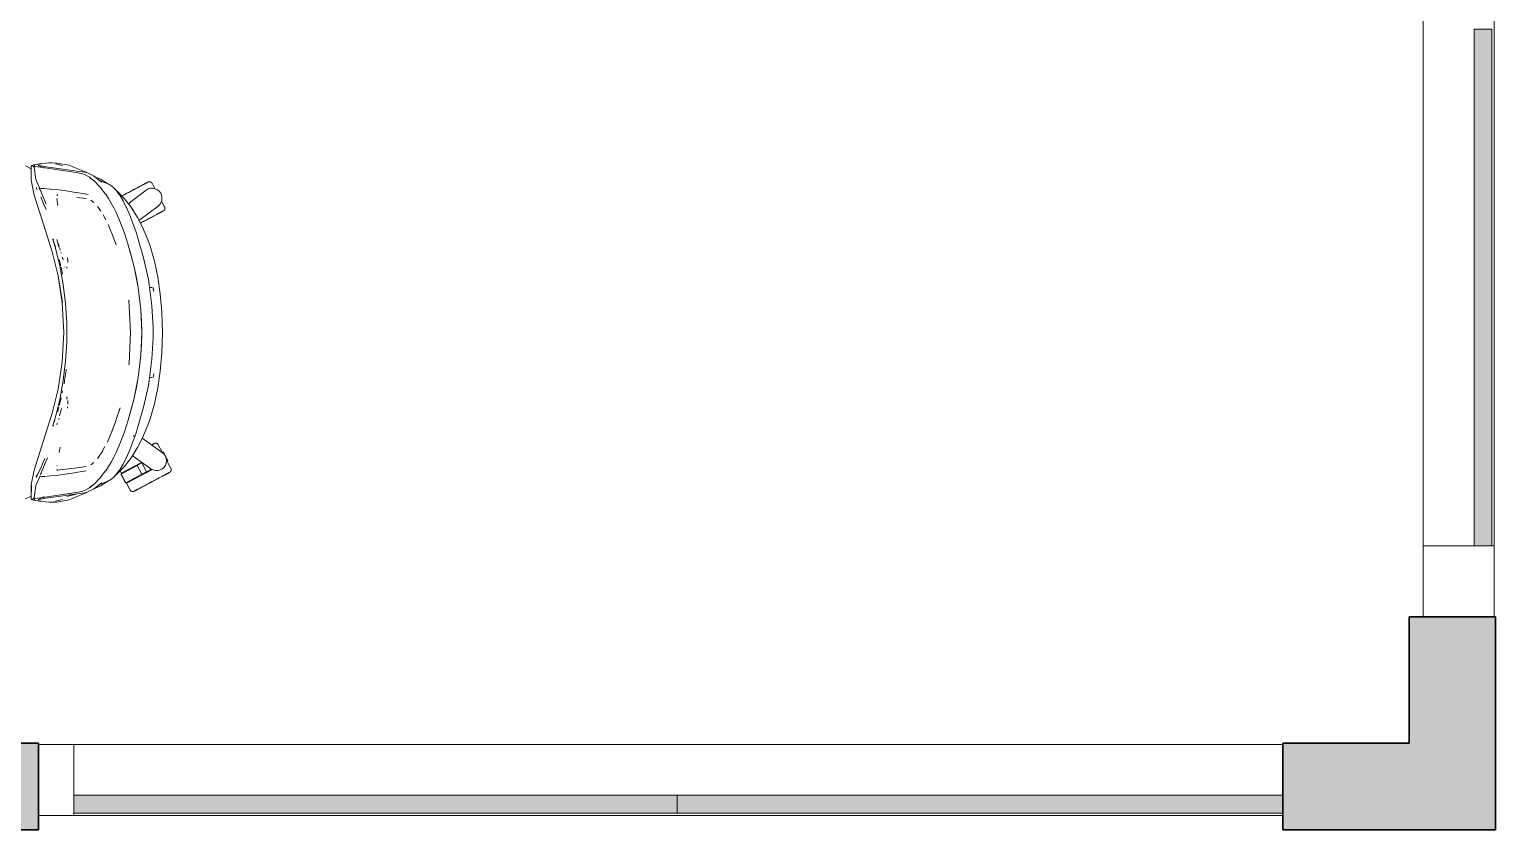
# Model space of a CAD drawing. Header units: millimetres. Extents: x 155927 to 295199, y -4084 to 97293.
# Drawn here: x 222764 to 224830, y 17736 to 18864 of the extents above; entities that cross this region are included whole.
import ezdxf

# ---------------------------------------------------------------- set-up
doc = ezdxf.new("R2010")
doc.units = ezdxf.units.MM
doc.header["$MEASUREMENT"] = 0
for name, color, linetype, lineweight in [('A-GLAZ-CURT', 7, 'CONTINUOUS', 9), ('A-GLAZ-CWMG', 7, 'CONTINUOUS', 9), ('A-WALL', 7, 'CONTINUOUS', 9), ('A-WALL-PATT', 7, 'CONTINUOUS', 9), ('G-IMPT', 8, 'CONTINUOUS', 9), ('I-FURN', 8, 'CONTINUOUS', 9)]:
    doc.layers.add(name, color=color, linetype=linetype, lineweight=lineweight)

msp = doc.modelspace()

# ---------------------------------------------------------------- hatches: boundary and pattern name
at = {"layer": 'A-GLAZ-CURT'}
for points in [[(224824.3, 18135.6), (224824.3, 18863.6), (224799.3, 18863.6), (224799.3, 18135.6)], [(222826.8, 17759.1), (223676.8, 17759.1), (223676.8, 17784.1), (222826.8, 17784.1)], [(224529.8, 17759.1), (224529.8, 17784.1), (223676.8, 17784.1), (223676.8, 17759.1), (223774.4, 17759.1)]]:
    msp.add_hatch(color=256, dxfattribs=at).paths.add_polyline_path(points, flags=0)
at = {"layer": 'A-WALL-PATT'}
h = msp.add_hatch(color=256, dxfattribs=at)
h.paths.add_polyline_path([(224829.8, 17735.6), (224829.8, 18035.6), (224707.8, 18035.6), (224707.8, 17735.6)], flags=0)
h.paths.add_polyline_path([(224707.8, 20663.6), (224829.8, 20663.6), (224829.8, 20925.1), (224707.8, 20925.1), (224707.8, 20785.6)], flags=0)
h.paths.add_polyline_path([(224707.8, 21935.1), (224829.8, 21935.1), (224829.8, 24369.6), (224707.8, 24369.6), (224707.8, 23594.8)], flags=0)
h = msp.add_hatch(color=256, dxfattribs=at)
h.paths.add_polyline_path([(224707.8, 17735.6), (224707.8, 17857.6), (224529.8, 17857.6), (224529.8, 17735.6)], flags=0)
h.paths.add_polyline_path([(222573.7, 17735.6), (222776.8, 17735.6), (222776.8, 17857.6), (218120.8, 17857.6), (218120.8, 17735.6), (221973.3, 17735.6)], flags=0)

# ---------------------------------------------------------------- linework, layer by layer
at = {"layer": 'A-GLAZ-CURT', "lineweight": 20}
for p, q in [((224799.3, 18863.6), (224799.3, 18135.6)), ((224824.3, 18863.6), (224799.3, 18863.6)), ((224824.3, 18135.6), (224824.3, 18863.6)), ((224799.3, 18135.6), (224824.3, 18135.6)), ((223676.8, 17784.1), (222826.8, 17784.1)), ((222826.8, 17784.1), (222826.8, 17759.1)), ((223676.8, 17759.1), (223676.8, 17784.1)), ((224529.8, 17784.1), (223676.8, 17784.1)), ((223676.8, 17784.1), (223676.8, 17759.1)), ((224529.8, 17759.1), (224529.8, 17784.1)), ((222826.8, 17759.1), (223676.8, 17759.1)), ((223676.8, 17759.1), (224529.8, 17759.1))]:
    msp.add_line(p, q, dxfattribs=at)
at = {"layer": 'A-GLAZ-CWMG'}
for p, q in [((224727.8, 18863.6), (224727.8, 19653.6)), ((224827.8, 18863.6), (224827.8, 19653.6)), ((224727.8, 18135.6), (224727.8, 18863.6)), ((224827.8, 18135.6), (224827.8, 18863.6)), ((223676.8, 17855.6), (222826.8, 17855.6)), ((224529.8, 17855.6), (223676.8, 17855.6)), ((223676.8, 17755.6), (222826.8, 17755.6)), ((224529.8, 17755.6), (223676.8, 17755.6))]:
    msp.add_line(p, q, dxfattribs=at)
at = {"layer": 'A-GLAZ-CWMG', "lineweight": 20, "extrusion": (0, 0, -1)}
for p, q in [((224727.8, 18135.6), (224727.8, 18035.6)), ((224827.8, 18135.6), (224727.8, 18135.6)), ((224827.8, 18035.6), (224827.8, 18135.6)), ((224727.8, 18035.6), (224827.8, 18035.6))]:
    msp.add_line(p, q, dxfattribs=at)
at = {"layer": 'A-GLAZ-CWMG', "lineweight": 20}
for p, q in [((222826.8, 17855.6), (222776.8, 17855.6)), ((222776.8, 17855.6), (222776.8, 17755.6)), ((222826.8, 17755.6), (222826.8, 17855.6)), ((222776.8, 17755.6), (222826.8, 17755.6))]:
    msp.add_line(p, q, dxfattribs=at)
at = {"layer": 'A-WALL', "lineweight": 30}
for p, q in [((224707.8, 18035.6), (224707.8, 17857.6)), ((224829.8, 18035.6), (224707.8, 18035.6)), ((224829.8, 17735.6), (224829.8, 18035.6)), ((222776.8, 17857.6), (218120.8, 17857.6)), ((222776.8, 17735.6), (222776.8, 17857.6)), ((224707.8, 17857.6), (224529.8, 17857.6)), ((224529.8, 17857.6), (224529.8, 17735.6)), ((218120.8, 17735.6), (222776.8, 17735.6)), ((224529.8, 17735.6), (224707.8, 17735.6)), ((224707.8, 17735.6), (224829.8, 17735.6))]:
    msp.add_line(p, q, dxfattribs=at)
at = {"layer": 'G-IMPT'}
for p, q in [((222766.4, 18666.9), (222758.5, 18671)), ((222766.3, 18670.1), (222766.9, 18671.1)), ((222766.7, 18651.1), (222766.3, 18670.1)), ((222766.8, 18670.5), (222766.9, 18671.1)), ((222766.8, 18670.5), (222766.9, 18671)), ((222767.3, 18671.6), (222766.9, 18671.1)), ((222766.9, 18671.1), (222766.9, 18671)), ((222767.8, 18671.9), (222767.3, 18671.6)), ((222767.8, 18671.9), (222769.7, 18672.5)), ((222769.2, 18670.9), (222768.7, 18671.3)), ((222769.8, 18670.7), (222768.7, 18671.3)), ((222769.2, 18670.9), (222769.5, 18670.3)), ((222769.8, 18670.7), (222769.2, 18670.9)), ((222769.2, 18670.9), (222775.4, 18669.8)), ((222769.6, 18669.8), (222769.5, 18670.3)), ((222773, 18673), (222769.7, 18672.5)), ((222771.3, 18672.4), (222770.6, 18668.8)), ((222773.3, 18651.8), (222770.6, 18668.8)), ((222773.4, 18673.3), (222771.1, 18672.8)), ((222771.8, 18669.5), (222771.1, 18672.8)), ((222771.8, 18669.5), (222771.3, 18672.4)), ((222773, 18673), (222773.6, 18673.1)), ((222777.6, 18674.1), (222773.4, 18673.3)), ((222773.6, 18673.1), (222778.3, 18673.6)), ((222775.4, 18669.8), (222783.3, 18668.7)), ((222776.4, 18671.7), (222784.8, 18667.7)), ((222776.4, 18671.7), (222777.3, 18671.5)), ((222782.3, 18670.7), (222777.3, 18671.5)), ((222778.1, 18674.1), (222777.6, 18674.1)), ((222778.1, 18674.1), (222787.4, 18674.9)), ((222778.3, 18673.6), (222780.9, 18673.8)), ((222782.3, 18670.7), (222783.6, 18670.5)), ((222783.3, 18668.7), (222814.2, 18664.1)), ((222794.3, 18669), (222783.6, 18670.5)), ((222787.4, 18674.9), (222791.4, 18675.3)), ((222795.6, 18675.3), (222791.4, 18675.3)), ((222794.3, 18669), (222841.5, 18662.4)), ((222802.5, 18675.2), (222795.6, 18675.3)), ((222800.7, 18673.8), (222810, 18671.8)), ((222802.5, 18675.2), (222820.2, 18672)), ((222810, 18671.8), (222810.5, 18671.6)), ((222814.2, 18664.1), (222829.9, 18661.7)), ((222820.2, 18672), (222824.1, 18670.4)), ((222827.5, 18669), (222824.1, 18670.4)), ((222843.9, 18662.2), (222827.5, 18669)), ((222837.6, 18660.4), (222829.9, 18661.7)), ((222837.6, 18660.4), (222842.4, 18658.7)), ((222841.5, 18662.4), (222844.5, 18661.7)), ((222842.8, 18658.4), (222842.4, 18658.7)), ((222848.6, 18655.2), (222842.8, 18658.4)), ((222845.1, 18661.4), (222843.9, 18662.2)), ((222847.8, 18660.2), (222844.5, 18661.7)), ((222847.8, 18660.2), (222854.3, 18657.1)), ((222848.6, 18655.2), (222855.6, 18649.7)), ((222866.1, 18648.2), (222854.3, 18657.1)), ((222855.5, 18656.4), (222864.2, 18652.5)), ((222766.7, 18651.1), (222770.9, 18630.1)), ((222773.3, 18651.8), (222778.9, 18639.4)), ((222774.4, 18640.2), (222773.5, 18640)), ((222773.5, 18640), (222775.1, 18637.5)), ((222773.5, 18640), (222773.5, 18640)), ((222775.1, 18637.5), (222773.5, 18640)), ((222773.5, 18640), (222775, 18637.5)), ((222778.4, 18639.7), (222777.7, 18639.9)), ((222777.7, 18639.9), (222779.4, 18637.3)), ((222778.4, 18639.7), (222778.4, 18639.7)), ((222780.8, 18639.4), (222778.4, 18639.7)), ((222779.4, 18637.3), (222787.9, 18617.3)), ((222780.8, 18639.4), (222780.9, 18639.4)), ((222784.8, 18639.1), (222780.9, 18639.4)), ((222780.9, 18635.6), (222781.3, 18635.3)), ((222792.6, 18638.5), (222784.8, 18639.1)), ((222793.6, 18638.4), (222792.6, 18638.5)), ((222801.8, 18637.8), (222793.6, 18638.4)), ((222801.8, 18637.8), (222801.9, 18637.8)), ((222816, 18635.8), (222801.9, 18637.8)), ((222816, 18635.8), (222829.3, 18633.6)), ((222855.8, 18649.4), (222848.9, 18654.8)), ((222848.9, 18654.8), (222852.2, 18652.2)), ((222855.8, 18649.4), (222852.2, 18652.2)), ((222863.3, 18641.8), (222855.6, 18649.7)), ((222860.4, 18651.4), (222872.3, 18646.9)), ((222863.3, 18641.8), (222871.4, 18631.4)), ((222866.1, 18648.2), (222864, 18649.3)), ((222864.2, 18652.5), (222875.6, 18645.3)), ((222874.5, 18645.8), (222872.3, 18646.9)), ((222877, 18644.7), (222874.5, 18645.8)), ((222878.1, 18644), (222877, 18644.7)), ((222878.1, 18644), (222883, 18640.2)), ((222883, 18640.2), (222885.9, 18637.2)), ((222887.5, 18635.7), (222883.9, 18638.7)), ((222885.9, 18637.2), (222890.6, 18631)), ((222887.5, 18635.7), (222897.5, 18625.4)), ((222786.9, 18579.9), (222770.9, 18630.1)), ((222783.6, 18618.9), (222780.3, 18627.4)), ((222785.6, 18614), (222783.6, 18619.1)), ((222783.6, 18619.1), (222785.6, 18614)), ((222783.6, 18618.9), (222785.6, 18614)), ((222784.6, 18616.6), (222787.6, 18609.8)), ((222802.6, 18629.4), (222804.2, 18630.7)), ((222802.9, 18624.5), (222804.3, 18615.3)), ((222802.9, 18624.5), (222803, 18624.1)), ((222829.3, 18633.6), (222829.9, 18633.6)), ((222830.5, 18633.5), (222829.9, 18633.6)), ((222830.5, 18633.5), (222842.2, 18631.7)), ((222830.8, 18626.8), (222844.1, 18625)), ((222842.2, 18631.7), (222842.7, 18631.6)), ((222844.6, 18631.2), (222842.7, 18631.6)), ((222844.1, 18625), (222843.7, 18625.2)), ((222846.8, 18630.7), (222844.6, 18631.2)), ((222854.6, 18619.5), (222850.7, 18622.9)), ((222860.9, 18612.9), (222860.1, 18614)), ((222871.5, 18631.1), (222871.4, 18631.4)), ((222875.4, 18625), (222871.5, 18631.1)), ((222875.4, 18625), (222879.2, 18618.8)), ((222882.8, 18612), (222879.2, 18618.8)), ((222890.6, 18631), (222891.4, 18629.7)), ((222896.2, 18621.7), (222891.4, 18629.7)), ((222896.5, 18621.1), (222896.2, 18621.7)), ((222896.5, 18621.1), (222900.5, 18613.1)), ((222907.3, 18612.8), (222897.5, 18625.4)), ((222860.9, 18612.9), (222864.4, 18607.7)), ((222864.4, 18607.7), (222864.8, 18607.2)), ((222867.9, 18602.3), (222871.5, 18595.3)), ((222882.8, 18612), (222886.1, 18605.3)), ((222892.3, 18591.1), (222886.1, 18605.3)), ((222900.7, 18612.7), (222900.5, 18613.1)), ((222900.7, 18612.7), (222905.5, 18601.7)), ((222905.5, 18601.7), (222907, 18598)), ((222912.6, 18583), (222907, 18598)), ((222916.3, 18598.5), (222907.3, 18612.8)), ((222923.4, 18584.8), (222916.3, 18598.5)), ((222796.1, 18549.9), (222786.9, 18579.9)), ((222878.8, 18579.1), (222875.1, 18588.4)), ((222875.1, 18588.4), (222876.1, 18586.2)), ((222879.5, 18577.4), (222878.8, 18579.1)), ((222886.2, 18559.9), (222879.5, 18577.4)), ((222897.8, 18576.2), (222892.3, 18591.1)), ((222897.8, 18576.2), (222902.8, 18561.3)), ((222912.6, 18583), (222914.9, 18576.1)), ((222916.1, 18572.5), (222914.9, 18576.1)), ((222916.1, 18572.5), (222925, 18541.7)), ((222930.9, 18566.8), (222923.4, 18584.8)), ((222797, 18568.1), (222797.2, 18568.3)), ((222800.3, 18556.9), (222797, 18568.1)), ((222800.3, 18556.9), (222797.2, 18567.7)), ((222797.2, 18567.4), (222797.2, 18567.7)), ((222800.3, 18556.9), (222797.2, 18567.4)), ((222798.1, 18567.5), (222797.5, 18567.9)), ((222798.1, 18567.5), (222797.9, 18567.7)), ((222798.6, 18563.6), (222798.2, 18564.7)), ((222798.9, 18562.6), (222798.6, 18563.6)), ((222799.9, 18559.9), (222800.2, 18559.1)), ((222800.9, 18556.9), (222800.2, 18559.1)), ((222806.9, 18530.5), (222800.3, 18556.9)), ((222800.9, 18556.9), (222801.1, 18556.4)), ((222805.5, 18556.9), (222802.5, 18567.3)), ((222804.4, 18562), (222805.1, 18559.9)), ((222805.4, 18559.2), (222805.1, 18559.9)), ((222805.4, 18559.2), (222806.2, 18556.8)), ((222806.5, 18555.7), (222806.8, 18554.9)), ((222806.8, 18554.9), (222807.6, 18552.4)), ((222886.2, 18559.9), (222883.5, 18567.4)), ((222906.5, 18548), (222902.7, 18561.2)), ((222911.2, 18530.8), (222902.7, 18561.2)), ((222911.2, 18530.8), (222902.8, 18561.3)), ((222930.9, 18566.8), (222934, 18558.1)), ((222934, 18558.1), (222940.1, 18536.8)), ((222796.1, 18549.9), (222804.4, 18516.2)), ((222806.6, 18537.3), (222806.3, 18538.6)), ((222808.2, 18530.5), (222806.6, 18537.3)), ((222808.6, 18549.1), (222808.9, 18548)), ((222810.5, 18542.4), (222811.5, 18538.5)), ((222810.5, 18542.4), (222810.9, 18540.8)), ((222817.9, 18541), (222817.9, 18541.5)), ((222818.2, 18537.3), (222817.9, 18541)), ((222818.2, 18537.3), (222818.3, 18535.9)), ((222818.3, 18535.2), (222818.3, 18535.9)), ((222906.5, 18548), (222911.2, 18530.8)), ((222931.7, 18510.9), (222925, 18541.7)), ((222940.1, 18536.8), (222944.9, 18514.5)), ((222804.4, 18516.2), (222810.6, 18478.5)), ((222810.4, 18478.3), (222804.7, 18515.8)), ((222810.6, 18478.5), (222804.7, 18515.8)), ((222806.9, 18530.5), (222811.8, 18503.9)), ((222810.3, 18521.1), (222808.6, 18528.5)), ((222810.8, 18518.5), (222810.3, 18521.1)), ((222814.2, 18528.4), (222813.9, 18529.1)), ((222814.1, 18528.7), (222813.9, 18529.1)), ((222816.7, 18527.1), (222817.4, 18529.1)), ((222816.7, 18527.1), (222817, 18528.2)), ((222917.3, 18499.7), (222911.1, 18530.9)), ((222911.1, 18530.9), (222917.3, 18499.7)), ((222911.2, 18530.8), (222914.3, 18515.8)), ((222917.3, 18499.7), (222914.3, 18515.8)), ((222932.9, 18504), (222931.7, 18510.9)), ((222948.4, 18491), (222944.9, 18514.5)), ((222811.8, 18503.9), (222815.1, 18477)), ((222919.3, 18484.2), (222917.3, 18499.7)), ((222921.1, 18468.1), (222917.3, 18499.7)), ((222921.2, 18468.1), (222917.3, 18499.7)), ((222936.7, 18473.8), (222932.9, 18504)), ((222933.4, 18499.6), (222934.7, 18499.7)), ((222936.8, 18499.8), (222934.7, 18499.7)), ((222936.8, 18499.8), (222936.7, 18499.8)), ((222938.5, 18499.7), (222939.2, 18494.3)), ((222938.6, 18498.1), (222939.2, 18494.3)), ((222950.7, 18465.5), (222948.4, 18491)), ((222810.4, 18478.3), (222812.7, 18436.3)), ((222816.7, 18449.9), (222815.1, 18477)), ((222904.1, 18481.6), (222904.2, 18481.4)), ((222906.7, 18436.3), (222904.2, 18481.7)), ((222904.2, 18481.7), (222904.4, 18480)), ((222904.4, 18480), (222904.2, 18481.4)), ((222919.3, 18484.2), (222921.1, 18468.1)), ((222938.3, 18443.6), (222936.7, 18473.8)), ((222816.7, 18422.8), (222816.7, 18449.9)), ((222921.1, 18468.1), (222921.8, 18453.2)), ((222921.1, 18468.1), (222922.3, 18436.3)), ((222922.5, 18436.3), (222921.2, 18468.1)), ((222921.8, 18453.2), (222922.3, 18436.3)), ((222951.5, 18436.3), (222950.7, 18465.5)), ((222810.4, 18394.3), (222812.7, 18436.3)), ((222906.7, 18436.3), (222904.4, 18392.6)), ((222906.7, 18436.3), (222904.4, 18392.6)), ((222921.1, 18404.5), (222922.3, 18436.3)), ((222921.2, 18404.5), (222922.5, 18436.3)), ((222921.8, 18419.4), (222922.3, 18436.3)), ((222938.3, 18429), (222936.7, 18398.8)), ((222938.3, 18443.6), (222938.4, 18436.3)), ((222938.3, 18429), (222938.4, 18436.3)), ((222950.7, 18407.2), (222951.5, 18436.3)), ((222816.7, 18422.8), (222815.1, 18395.7)), ((222921.8, 18419.4), (222921.1, 18404.5)), ((222948.4, 18381.6), (222950.7, 18407.2)), ((222804.4, 18356.4), (222810.4, 18394.3)), ((222811.8, 18368.8), (222815.1, 18395.7)), ((222904.4, 18392.6), (222904.1, 18390.8)), ((222904.1, 18391), (222904.2, 18391.3)), ((222904.4, 18392.6), (222904.2, 18391.3)), ((222921.2, 18404.5), (222917.3, 18372.9)), ((222921.1, 18404.5), (222917.3, 18373)), ((222917.3, 18373), (222919.3, 18388.5)), ((222921.1, 18404.5), (222919.3, 18388.5)), ((222936.7, 18398.8), (222932.9, 18368.6)), ((222806.9, 18342.1), (222811.8, 18368.8)), ((222812.8, 18364.2), (222813.3, 18367.1)), ((222813.6, 18368.8), (222813.3, 18367.1)), ((222814.4, 18374.4), (222813.6, 18368.8)), ((222814.4, 18374.4), (222815.7, 18382.9)), ((222815.7, 18382.9), (222815.9, 18384.6)), ((222911.2, 18341.9), (222917.3, 18373)), ((222911.2, 18341.9), (222917.3, 18372.9)), ((222917.3, 18373), (222914.3, 18356.9)), ((222932.9, 18368.6), (222931.7, 18361.7)), ((222934.7, 18372.9), (222936.8, 18372.9)), ((222936.8, 18372.9), (222936.7, 18372.9)), ((222938.5, 18372.9), (222939.2, 18378.3)), ((222944.9, 18358.2), (222948.4, 18381.6)), ((222804.4, 18356.4), (222796.1, 18322.7)), ((222810.8, 18354.1), (222810.3, 18351.3)), ((222817, 18344.5), (222816.7, 18345.5)), ((222816.7, 18345.5), (222817.4, 18343.6)), ((222911.2, 18341.9), (222914.3, 18356.9)), ((222925, 18330.9), (222931.7, 18361.7)), ((222940.1, 18335.8), (222944.9, 18358.2)), ((222806.9, 18342.1), (222800.3, 18315.8)), ((222803.9, 18325.2), (222803.7, 18324.5)), ((222805, 18329.2), (222803.9, 18325.2)), ((222805, 18329.2), (222805.3, 18330.3)), ((222805.3, 18330.3), (222805.4, 18330.5)), ((222806.6, 18335.4), (222806.3, 18334.1)), ((222806.6, 18335.4), (222808.2, 18342.1)), ((222806.6, 18318.9), (222809.5, 18329.3)), ((222808.6, 18344.1), (222808.2, 18342.1)), ((222817, 18344.5), (222817, 18342.2)), ((222817, 18342.3), (222817, 18342.2)), ((222817.9, 18331.6), (222817.7, 18329.5)), ((222818.3, 18340.5), (222818.2, 18335.4)), ((222818.2, 18335.4), (222818.3, 18337.7)), ((222818.3, 18340.5), (222818.3, 18337.7)), ((222891.7, 18330.2), (222886.5, 18313.7)), ((222891.7, 18330.2), (222890.6, 18326.7)), ((222911.2, 18341.9), (222902.7, 18311.5)), ((222906.5, 18324.6), (222902.7, 18311.5)), ((222911.2, 18341.9), (222902.8, 18311.4)), ((222906.5, 18324.6), (222911.2, 18341.9)), ((222925, 18330.9), (222916.1, 18300.1)), ((222934, 18314.6), (222940.1, 18335.8)), ((222786.9, 18292.8), (222796.1, 18322.7)), ((222797, 18304.6), (222797.1, 18304.8)), ((222797.1, 18304.3), (222797, 18304.6)), ((222797.1, 18304.8), (222797.2, 18305.1)), ((222800.3, 18315.8), (222797.2, 18305.4)), ((222797.2, 18305.1), (222797.2, 18305.4)), ((222798.1, 18305.1), (222797.5, 18304.7)), ((222798.1, 18305.1), (222797.9, 18305)), ((222799.1, 18310.6), (222798.9, 18309.9)), ((222799.1, 18310.6), (222799.9, 18312.7)), ((222803.4, 18308), (222802.8, 18306.4)), ((222803.4, 18308), (222803.8, 18309)), ((222806.1, 18315.8), (222805.4, 18313.6)), ((222886.2, 18312.7), (222879.4, 18294.3)), ((222886.2, 18312.7), (222879.5, 18295.3)), ((222902.8, 18311.4), (222897.8, 18296.4)), ((222930.9, 18305.8), (222923.4, 18287.9)), ((222934, 18314.6), (222930.9, 18305.8)), ((222786.9, 18292.8), (222770.9, 18242.5)), ((222873.9, 18281.6), (222876.1, 18286.4)), ((222876.1, 18286.4), (222878.8, 18293.5)), ((222876.1, 18286.4), (222878.4, 18291.9)), ((222879.5, 18295.3), (222878.8, 18293.5)), ((222892.3, 18281.6), (222897.8, 18296.4)), ((222907, 18274.6), (222912.5, 18289.6)), ((222911.3, 18290.3), (222910.2, 18290.8)), ((222910.2, 18290.8), (222910.8, 18290.5)), ((222911.3, 18290.3), (222910.8, 18290.5)), ((222911.3, 18290.3), (222911.9, 18290.1)), ((222911.3, 18290.3), (222912.1, 18290)), ((222911.9, 18290.1), (222912.1, 18290)), ((222912.5, 18289.7), (222912.1, 18290)), ((222912.1, 18290), (222912.5, 18289.7)), ((222912.5, 18289.6), (222914.9, 18296.5)), ((222912.5, 18289.6), (222912.5, 18289.7)), ((222912.5, 18289.7), (222912.5, 18289.7)), ((222912.5, 18289.7), (222912.5, 18289.6)), ((222916.1, 18300.1), (222914.9, 18296.5)), ((222916.3, 18274.1), (222923.4, 18287.9)), ((222807.6, 18274.6), (222806.2, 18267.4)), ((222864.4, 18264.9), (222860.9, 18259.8)), ((222864.8, 18265.5), (222864.4, 18264.9)), ((222867.3, 18269.2), (222864.8, 18265.5)), ((222870.5, 18275.5), (222865.8, 18266.5)), ((222867.3, 18269.2), (222865.8, 18266.5)), ((222882.8, 18260.6), (222886.1, 18267.3)), ((222892.3, 18281.6), (222886.1, 18267.3)), ((222900.7, 18260), (222905.5, 18270.9)), ((222905.5, 18270.9), (222907, 18274.6)), ((222907.3, 18259.8), (222916.3, 18274.1)), ((222770.9, 18242.5), (222766.7, 18221.6)), ((222780.3, 18245.2), (222775, 18235.1)), ((222787.9, 18255.3), (222779, 18235.2)), ((222780.3, 18245.2), (222783.6, 18253.7)), ((222783.6, 18253.7), (222785.6, 18258.6)), ((222785.6, 18258.6), (222783.6, 18253.5)), ((222783.6, 18253.5), (222785.4, 18258)), ((222789.6, 18259.9), (222787.9, 18255.3)), ((222802.6, 18243.2), (222804.1, 18242)), ((222802.9, 18248.2), (222803, 18248.5)), ((222830.8, 18245.8), (222803.4, 18242.1)), ((222803.4, 18242.1), (222803.7, 18242.1)), ((222803.9, 18242), (222803.7, 18242.1)), ((222830.8, 18245.8), (222844.1, 18247.6)), ((222844.1, 18247.6), (222843.7, 18247.5)), ((222854.6, 18253.1), (222850.7, 18249.8)), ((222860.9, 18259.8), (222860.1, 18258.7)), ((222875.4, 18247.6), (222871.5, 18241.5)), ((222875.4, 18247.6), (222879.2, 18253.8)), ((222882.8, 18260.6), (222879.2, 18253.8)), ((222887.5, 18236.9), (222897.5, 18247.2)), ((222890.6, 18241.6), (222891.4, 18242.9)), ((222896.2, 18250.9), (222891.4, 18242.9)), ((222900.7, 18260), (222896.2, 18250.9)), ((222900.5, 18259.5), (222896.2, 18250.9)), ((222896.2, 18250.9), (222896.5, 18251.5)), ((222900.7, 18260), (222896.5, 18251.5)), ((222907.3, 18259.8), (222897.5, 18247.2)), ((222900.5, 18259.5), (222900.7, 18260)), ((222766.7, 18221.6), (222766.7, 18202.7)), ((222773.3, 18220.9), (222778.9, 18233.2)), ((222773.7, 18232.7), (222775.5, 18235.4)), ((222773.7, 18232.7), (222775, 18235.1)), ((222773.7, 18232.7), (222773.7, 18232.8)), ((222773.7, 18232.5), (222773.7, 18232.7)), ((222774.4, 18232.4), (222773.7, 18232.5)), ((222777.7, 18232.7), (222778.5, 18233)), ((222781, 18233.3), (222778.5, 18233)), ((222778.5, 18233), (222778.5, 18233)), ((222781.3, 18237.4), (222780.9, 18237.1)), ((222781, 18233.3), (222781.3, 18233.3)), ((222784.8, 18233.6), (222781.3, 18233.3)), ((222784.8, 18233.6), (222793.6, 18234.2)), ((222801.8, 18234.8), (222793.6, 18234.2)), ((222801.9, 18234.8), (222801.8, 18234.8)), ((222801.9, 18234.8), (222817.1, 18237.1)), ((222817.1, 18237.1), (222818.7, 18237.3)), ((222818.7, 18237.3), (222830.5, 18239.2)), ((222832.1, 18239.4), (222830.5, 18239.2)), ((222839, 18240.5), (222832.1, 18239.4)), ((222839, 18240.5), (222844, 18241.2)), ((222855.6, 18222.9), (222848.6, 18217.5)), ((222848.9, 18217.8), (222855.8, 18223.2)), ((222855.8, 18223.2), (222852.2, 18220.4)), ((222866.1, 18224.5), (222854.4, 18215.5)), ((222855.6, 18222.9), (222863.3, 18230.8)), ((222860.4, 18221.2), (222872.3, 18225.7)), ((222863.3, 18230.8), (222871.4, 18241.2)), ((222866.1, 18224.5), (222864.1, 18223.3)), ((222875.6, 18227.3), (222864.2, 18220.2)), ((222871.4, 18241.2), (222871.5, 18241.5)), ((222874.5, 18226.8), (222872.3, 18225.7)), ((222877, 18228), (222874.5, 18226.8)), ((222875.6, 18227.3), (222876.4, 18227.8)), ((222877, 18228), (222878.1, 18228.6)), ((222878.1, 18228.6), (222883, 18232.5)), ((222885.9, 18235.5), (222883, 18232.5)), ((222883.9, 18233.9), (222887.5, 18236.9)), ((222885.9, 18235.5), (222890.6, 18241.6)), ((222758.5, 18202.1), (222766.7, 18205.7)), ((222766.5, 18202.1), (222766.7, 18203)), ((222766.5, 18202.1), (222766.9, 18201.5)), ((222767.1, 18220.7), (222766.6, 18202.2)), ((222766.6, 18202.2), (222766.7, 18202.7)), ((222767.1, 18220.7), (222766.7, 18202.7)), ((222766.7, 18203), (222766.7, 18202.9)), ((222766.7, 18202.7), (222766.7, 18202.9)), ((222767.3, 18201), (222766.9, 18201.5)), ((222767.3, 18201), (222767.8, 18200.7)), ((222769.7, 18200.2), (222767.8, 18200.7)), ((222769.8, 18201.9), (222768.7, 18201.4)), ((222769.2, 18201.8), (222768.7, 18201.4)), ((222769.2, 18201.8), (222775.4, 18202.9)), ((222769.5, 18202.3), (222769.2, 18201.8)), ((222769.8, 18201.9), (222769.2, 18201.8)), ((222769.5, 18202.3), (222769.6, 18202.8)), ((222773.3, 18220.9), (222770.6, 18203.8)), ((222771.3, 18200.2), (222770.6, 18203.8)), ((222771.3, 18200.2), (222770.7, 18203.8)), ((222770.7, 18203.8), (222771.1, 18199.8)), ((222783.3, 18204), (222775.4, 18202.9)), ((222784.8, 18205), (222776.4, 18201)), ((222776.4, 18201), (222777.3, 18201.1)), ((222777.3, 18201.1), (222782.3, 18201.9)), ((222782.3, 18201.9), (222783.6, 18202.2)), ((222814.2, 18208.5), (222783.3, 18204)), ((222794.3, 18203.6), (222783.6, 18202.2)), ((222794.3, 18203.6), (222841.5, 18210.3)), ((222800.7, 18198.8), (222810, 18200.9)), ((222802.5, 18197.4), (222820.2, 18200.6)), ((222810, 18200.9), (222810.5, 18201)), ((222814.2, 18208.5), (222829.4, 18210.9)), ((222814.8, 18208.6), (222829.9, 18210.9)), ((222814.8, 18208.6), (222829.4, 18210.9)), ((222817, 18205.1), (222830, 18208.6)), ((222817, 18205.1), (222828.9, 18208.5)), ((222820.2, 18200.6), (222824.1, 18202.2)), ((222827.5, 18203.6), (222824.1, 18202.2)), ((222843.9, 18210.4), (222827.5, 18203.6)), ((222837.6, 18212.2), (222829.9, 18210.9)), ((222842.4, 18214), (222837.6, 18212.2)), ((222841.5, 18210.3), (222844.5, 18210.9)), ((222842.4, 18214), (222842.8, 18214.2)), ((222848.6, 18217.5), (222842.8, 18214.2)), ((222845.1, 18211.2), (222843.9, 18210.4)), ((222847.8, 18212.5), (222844.5, 18210.9)), ((222854.4, 18215.5), (222847.8, 18212.5)), ((222848.9, 18217.8), (222852.2, 18220.4)), ((222864.2, 18220.2), (222855.5, 18216.2)), ((222773, 18199.6), (222769.7, 18200.2)), ((222773.4, 18199.4), (222771.1, 18199.8)), ((222773, 18199.6), (222773.6, 18199.6)), ((222773.4, 18199.4), (222777.6, 18198.6)), ((222778.3, 18199), (222773.6, 18199.6)), ((222778.1, 18198.5), (222777.6, 18198.6)), ((222787.4, 18197.7), (222778.1, 18198.5)), ((222778.3, 18199), (222780.9, 18198.8)), ((222787.4, 18197.7), (222791.4, 18197.4)), ((222791.4, 18197.4), (222795.6, 18197.4)), ((222802.5, 18197.4), (222795.6, 18197.4))]:
    msp.add_line(p, q, dxfattribs=at)
at = {"layer": 'I-FURN'}
for p, q in [((222903.1, 18617.8), (222928.4, 18636.9)), ((222903.9, 18633.8), (222904.9, 18634.3)), ((222905.4, 18634.6), (222904.4, 18634.1)), ((222904.9, 18634.3), (222905.9, 18634.9)), ((222906.5, 18635.1), (222905.4, 18634.6)), ((222905.9, 18634.9), (222906.9, 18635.4)), ((222907.5, 18635.7), (222906.5, 18635.1)), ((222906.9, 18635.4), (222907.9, 18635.9)), ((222908.5, 18636.2), (222907.5, 18635.7)), ((222907.9, 18635.9), (222908.9, 18636.5)), ((222909.5, 18636.7), (222908.5, 18636.2)), ((222908.9, 18636.5), (222909.9, 18637)), ((222910.5, 18637.3), (222909.5, 18636.7)), ((222909.9, 18637), (222910.9, 18637.5)), ((222911.4, 18637.8), (222910.5, 18637.3)), ((222910.9, 18637.5), (222911.9, 18638)), ((222912.4, 18638.3), (222911.4, 18637.8)), ((222911.9, 18638), (222912.9, 18638.6)), ((222913.4, 18638.8), (222912.4, 18638.3)), ((222912.9, 18638.6), (222913.8, 18639.1)), ((222914.3, 18639.3), (222913.4, 18638.8)), ((222913.8, 18639.1), (222914.8, 18639.6)), ((222915.3, 18639.8), (222914.3, 18639.3)), ((222914.8, 18639.6), (222915.7, 18640.1)), ((222916.2, 18640.3), (222915.3, 18639.8)), ((222915.7, 18640.1), (222916.6, 18640.6)), ((222917.1, 18640.8), (222916.2, 18640.3)), ((222916.6, 18640.6), (222917.5, 18641)), ((222918, 18641.3), (222917.1, 18640.8)), ((222917.5, 18641), (222918.4, 18641.5)), ((222918.9, 18641.8), (222918, 18641.3)), ((222918.4, 18641.5), (222919.3, 18642)), ((222919.8, 18642.2), (222918.9, 18641.8)), ((222919.3, 18642), (222920.1, 18642.4)), ((222920.6, 18642.7), (222919.8, 18642.2)), ((222921.4, 18643.1), (222920.6, 18642.7)), ((222922.2, 18643.5), (222921.4, 18643.1)), ((222923, 18643.9), (222922.2, 18643.5)), ((222923.7, 18644.3), (222923, 18643.9)), ((222924.4, 18644.7), (222923.7, 18644.3)), ((222925.1, 18645), (222924.4, 18644.7)), ((222925.7, 18645.4), (222925.1, 18645)), ((222926.3, 18645.7), (222925.7, 18645.4)), ((222926.9, 18646), (222926.3, 18645.7)), ((222926.6, 18645.9), (222927.2, 18646.2)), ((222927.5, 18646.3), (222926.9, 18646)), ((222927.2, 18646.2), (222927.7, 18646.5)), ((222928, 18646.6), (222927.5, 18646.3)), ((222927.7, 18646.5), (222928.2, 18646.7)), ((222928.5, 18646.9), (222928, 18646.6)), ((222928.2, 18646.7), (222928.7, 18647)), ((222928.4, 18636.9), (222931.3, 18638.6)), ((222928.9, 18647.1), (222928.5, 18646.9)), ((222928.7, 18647), (222929.1, 18647.2)), ((222929.3, 18647.3), (222928.9, 18647.1)), ((222929.1, 18647.2), (222929.5, 18647.4)), ((222929.7, 18647.5), (222929.3, 18647.3)), ((222929.5, 18647.4), (222929.9, 18647.6)), ((222930, 18647.7), (222929.7, 18647.5)), ((222929.9, 18647.6), (222930.2, 18647.8)), ((222930.3, 18647.8), (222930, 18647.7)), ((222930.2, 18647.8), (222930.5, 18647.9)), ((222930.6, 18648), (222930.3, 18647.8)), ((222930.5, 18647.9), (222930.7, 18648)), ((222930.8, 18648.1), (222930.6, 18648)), ((222930.7, 18648), (222930.9, 18648.1)), ((222931, 18648.2), (222930.8, 18648.1)), ((222930.9, 18648.1), (222931.1, 18648.2)), ((222931.1, 18648.3), (222931, 18648.2)), ((222931.1, 18648.2), (222931.2, 18648.3)), ((222931.2, 18648.3), (222931.1, 18648.3)), ((222931.3, 18648.4), (222931.2, 18648.3)), ((222931.2, 18648.3), (222931.3, 18648.3)), ((222931.3, 18648.4), (222931.5, 18648.4)), ((222931.3, 18648.3), (222931.3, 18648.4)), ((222931.3, 18648.4), (222931.3, 18648.4)), ((222931.3, 18648.4), (222931.3, 18648.4)), ((222931.3, 18638.6), (222934.6, 18639.6)), ((222931.5, 18648.4), (222931.6, 18648.5)), ((222931.6, 18648.5), (222931.8, 18648.6)), ((222931.8, 18648.6), (222931.9, 18648.6)), ((222931.9, 18648.6), (222932.1, 18648.7)), ((222932.1, 18648.7), (222932.2, 18648.7)), ((222932.2, 18648.7), (222932.4, 18648.8)), ((222932.4, 18648.8), (222932.5, 18648.8)), ((222932.5, 18648.8), (222932.7, 18648.8)), ((222932.7, 18648.8), (222932.9, 18648.8)), ((222932.9, 18648.8), (222933, 18648.8)), ((222933, 18648.8), (222933.2, 18648.8)), ((222933.2, 18648.8), (222933.3, 18648.8)), ((222933.3, 18648.8), (222933.5, 18648.8)), ((222933.5, 18648.8), (222933.7, 18648.8)), ((222933.7, 18648.8), (222933.8, 18648.8)), ((222933.8, 18648.8), (222934, 18648.8)), ((222934, 18648.8), (222934.1, 18648.7)), ((222934.1, 18648.7), (222934.3, 18648.7)), ((222934.3, 18648.7), (222934.4, 18648.6)), ((222934.4, 18648.6), (222934.6, 18648.6)), ((222934.6, 18648.6), (222934.7, 18648.5)), ((222934.6, 18639.6), (222938, 18639.7)), ((222934.7, 18648.5), (222934.9, 18648.5)), ((222934.9, 18648.5), (222935, 18648.4)), ((222935, 18648.4), (222935.2, 18648.3)), ((222935.2, 18648.3), (222935.3, 18648.2)), ((222935.3, 18648.2), (222935.5, 18648.2)), ((222935.5, 18648.2), (222935.6, 18648.1)), ((222935.6, 18648.1), (222935.7, 18648)), ((222935.7, 18648), (222935.8, 18647.9)), ((222935.8, 18647.9), (222936, 18647.8)), ((222936, 18647.8), (222936.1, 18647.6)), ((222936.1, 18647.6), (222936.2, 18647.5)), ((222936.2, 18647.5), (222936.3, 18647.4)), ((222936.3, 18647.4), (222936.4, 18647.3)), ((222936.4, 18647.3), (222936.5, 18647.1)), ((222936.5, 18647.1), (222936.6, 18647)), ((222936.6, 18647), (222936.7, 18646.9)), ((222936.7, 18646.9), (222936.7, 18646.7)), ((222936.7, 18646.7), (222936.8, 18646.7)), ((222940.8, 18639.1), (222936.8, 18646.7)), ((222938, 18639.7), (222941.3, 18639)), ((222941.3, 18639), (222944.3, 18637.6)), ((222944.3, 18637.6), (222946.9, 18635.5)), ((222946.9, 18635.5), (222949, 18632.8)), ((222895.7, 18629.4), (222894.8, 18629)), ((222895.2, 18629.2), (222896.1, 18629.7)), ((222896.6, 18629.9), (222895.7, 18629.4)), ((222896.1, 18629.7), (222897.1, 18630.2)), ((222897.6, 18630.4), (222896.6, 18629.9)), ((222897.1, 18630.2), (222898, 18630.7)), ((222898.5, 18630.9), (222897.6, 18630.4)), ((222898, 18630.7), (222899, 18631.2)), ((222899.5, 18631.4), (222898.5, 18630.9)), ((222899, 18631.2), (222899.9, 18631.7)), ((222900.5, 18632), (222899.5, 18631.4)), ((222899.9, 18631.7), (222900.9, 18632.2)), ((222901.5, 18632.5), (222900.5, 18632)), ((222900.9, 18632.2), (222901.9, 18632.7)), ((222902.4, 18633), (222901.5, 18632.5)), ((222901.9, 18632.7), (222902.9, 18633.3)), ((222903.4, 18633.5), (222902.4, 18633)), ((222902.9, 18633.3), (222903.9, 18633.8)), ((222904.4, 18634.1), (222903.4, 18633.5)), ((222945.3, 18614.6), (222918.2, 18594.2)), ((222947.7, 18616.9), (222945.3, 18614.6)), ((222949.5, 18619.8), (222947.7, 18616.9)), ((222949, 18632.8), (222950.3, 18629.7)), ((222950.6, 18623), (222949.5, 18619.8)), ((222954.6, 18613.2), (222950.1, 18621.6)), ((222950.3, 18629.7), (222950.8, 18626.3)), ((222950.8, 18626.3), (222950.6, 18623)), ((222924.5, 18592.6), (222925.5, 18593.2)), ((222926, 18593.5), (222925, 18592.9)), ((222925.5, 18593.2), (222926.5, 18593.7)), ((222927, 18594), (222926, 18593.5)), ((222926.5, 18593.7), (222927.5, 18594.2)), ((222928, 18594.5), (222927, 18594)), ((222927.5, 18594.2), (222928.5, 18594.8)), ((222929.1, 18595.1), (222928, 18594.5)), ((222928.5, 18594.8), (222929.5, 18595.3)), ((222930.1, 18595.6), (222929.1, 18595.1)), ((222929.5, 18595.3), (222930.5, 18595.8)), ((222931.1, 18596.1), (222930.1, 18595.6)), ((222930.5, 18595.8), (222931.5, 18596.4)), ((222932, 18596.7), (222931.1, 18596.1)), ((222931.5, 18596.4), (222932.5, 18596.9)), ((222933, 18597.2), (222932, 18596.7)), ((222932.5, 18596.9), (222933.5, 18597.4)), ((222934, 18597.7), (222933, 18597.2)), ((222933.5, 18597.4), (222934.5, 18597.9)), ((222935, 18598.2), (222934, 18597.7)), ((222934.5, 18597.9), (222935.4, 18598.5)), ((222935.9, 18598.7), (222935, 18598.2)), ((222935.4, 18598.5), (222936.4, 18599)), ((222936.9, 18599.2), (222935.9, 18598.7)), ((222936.4, 18599), (222937.3, 18599.5)), ((222937.8, 18599.7), (222936.9, 18599.2)), ((222937.3, 18599.5), (222938.2, 18599.9)), ((222938.7, 18600.2), (222937.8, 18599.7)), ((222938.2, 18599.9), (222939.1, 18600.4)), ((222939.1, 18600.4), (222940, 18600.9)), ((222940, 18600.9), (222940.9, 18601.4)), ((222940.9, 18601.4), (222941.7, 18601.8)), ((222941.7, 18601.8), (222942.6, 18602.3)), ((222942.6, 18602.3), (222943.4, 18602.7)), ((222943.4, 18602.7), (222944.1, 18603.1)), ((222944.1, 18603.1), (222944.9, 18603.5)), ((222944.9, 18603.5), (222945.6, 18603.9)), ((222945.6, 18603.9), (222946.3, 18604.2)), ((222946.3, 18604.2), (222947, 18604.6)), ((222947, 18604.6), (222947.6, 18604.9)), ((222947.6, 18604.9), (222948.2, 18605.3)), ((222948.5, 18605.4), (222947.9, 18605.1)), ((222948.2, 18605.3), (222948.8, 18605.6)), ((222949.1, 18605.7), (222948.5, 18605.4)), ((222948.8, 18605.6), (222949.3, 18605.8)), ((222949.6, 18606), (222949.1, 18605.7)), ((222949.3, 18605.8), (222949.8, 18606.1)), ((222950.1, 18606.2), (222949.6, 18606)), ((222949.8, 18606.1), (222950.3, 18606.4)), ((222950.5, 18606.5), (222950.1, 18606.2)), ((222950.3, 18606.4), (222950.7, 18606.6)), ((222950.9, 18606.7), (222950.5, 18606.5)), ((222950.7, 18606.6), (222951.1, 18606.8)), ((222951.3, 18606.9), (222950.9, 18606.7)), ((222951.1, 18606.8), (222951.5, 18607)), ((222951.6, 18607.1), (222951.3, 18606.9)), ((222951.5, 18607), (222951.8, 18607.1)), ((222951.9, 18607.2), (222951.6, 18607.1)), ((222951.8, 18607.1), (222952.1, 18607.3)), ((222952.2, 18607.4), (222951.9, 18607.2)), ((222952.1, 18607.3), (222952.3, 18607.4)), ((222952.4, 18607.5), (222952.2, 18607.4)), ((222952.3, 18607.4), (222952.5, 18607.5)), ((222952.6, 18607.6), (222952.4, 18607.5)), ((222952.5, 18607.5), (222952.7, 18607.6)), ((222952.7, 18607.7), (222952.6, 18607.6)), ((222952.8, 18607.7), (222952.7, 18607.7)), ((222952.7, 18607.6), (222952.8, 18607.7)), ((222952.9, 18607.7), (222952.8, 18607.7)), ((222952.8, 18607.7), (222952.9, 18607.7)), ((222953, 18607.8), (222952.9, 18607.8)), ((222952.9, 18607.8), (222952.9, 18607.7)), ((222952.9, 18607.7), (222952.9, 18607.8)), ((222952.9, 18607.7), (222952.9, 18607.7)), ((222953.1, 18607.9), (222953, 18607.8)), ((222953.2, 18607.9), (222953.1, 18607.9)), ((222953.4, 18608), (222953.2, 18607.9)), ((222953.5, 18608.1), (222953.4, 18608)), ((222953.6, 18608.2), (222953.5, 18608.1)), ((222953.7, 18608.3), (222953.6, 18608.2)), ((222953.9, 18608.4), (222953.7, 18608.3)), ((222954, 18608.6), (222953.9, 18608.4)), ((222954.1, 18608.7), (222954, 18608.6)), ((222954.2, 18608.8), (222954.1, 18608.7)), ((222954.3, 18608.9), (222954.2, 18608.8)), ((222954.4, 18609.1), (222954.3, 18608.9)), ((222954.5, 18609.2), (222954.4, 18609.1)), ((222954.6, 18609.5), (222954.5, 18609.3)), ((222954.5, 18609.3), (222954.5, 18609.2)), ((222954.6, 18613.2), (222954.7, 18613.1)), ((222954.7, 18609.6), (222954.6, 18609.5)), ((222954.7, 18613.1), (222954.7, 18612.9)), ((222954.7, 18612.9), (222954.8, 18612.8)), ((222954.8, 18609.9), (222954.7, 18609.8)), ((222954.7, 18609.8), (222954.7, 18609.6)), ((222954.8, 18612.8), (222954.8, 18612.6)), ((222954.8, 18612.6), (222954.9, 18612.5)), ((222954.9, 18610.1), (222954.8, 18609.9)), ((222954.9, 18612.5), (222954.9, 18612.3)), ((222954.9, 18612.3), (222955, 18612.1)), ((222955, 18610.5), (222954.9, 18610.4)), ((222954.9, 18610.4), (222954.9, 18610.2)), ((222954.9, 18610.2), (222954.9, 18610.1)), ((222955, 18612.1), (222955, 18612)), ((222955, 18612), (222955, 18611.8)), ((222955, 18611.8), (222955, 18611.7)), ((222955, 18611.7), (222955, 18611.5)), ((222955, 18611.5), (222955.1, 18611.3)), ((222955.1, 18611.3), (222955, 18611.2)), ((222955, 18611.2), (222955, 18611)), ((222955, 18611), (222955, 18610.9)), ((222955, 18610.9), (222955, 18610.7)), ((222955, 18610.7), (222955, 18610.5)), ((222921.1, 18590.8), (222920.1, 18590.3)), ((222920.6, 18590.6), (222921.5, 18591.1)), ((222922.1, 18591.3), (222921.1, 18590.8)), ((222921.5, 18591.1), (222922.5, 18591.6)), ((222923, 18591.9), (222922.1, 18591.3)), ((222922.5, 18591.6), (222923.5, 18592.1)), ((222924, 18592.4), (222923, 18591.9)), ((222923.5, 18592.1), (222924.5, 18592.6)), ((222925, 18592.9), (222924, 18592.4)), ((222922.7, 18287.2), (222951.3, 18267.2)), ((222935.3, 18244.3), (222908.8, 18262.8)), ((222936, 18277.7), (222936.5, 18278)), ((222936.8, 18278.1), (222936.3, 18277.9)), ((222936.5, 18278), (222937, 18278.2)), ((222937.3, 18278.4), (222936.8, 18278.1)), ((222937, 18278.2), (222937.5, 18278.5)), ((222937.7, 18278.6), (222937.3, 18278.4)), ((222937.5, 18278.5), (222937.9, 18278.7)), ((222938.2, 18278.8), (222937.7, 18278.6)), ((222937.9, 18278.7), (222938.3, 18278.9)), ((222938.5, 18279), (222938.2, 18278.8)), ((222938.3, 18278.9), (222938.7, 18279.1)), ((222938.9, 18279.2), (222938.5, 18279)), ((222938.7, 18279.1), (222939, 18279.3)), ((222939.2, 18279.4), (222938.9, 18279.2)), ((222939, 18279.3), (222939.3, 18279.4)), ((222939.4, 18279.5), (222939.2, 18279.4)), ((222939.3, 18279.4), (222939.5, 18279.6)), ((222939.6, 18279.6), (222939.4, 18279.5)), ((222939.5, 18279.6), (222939.7, 18279.7)), ((222939.8, 18279.7), (222939.6, 18279.6)), ((222939.7, 18279.7), (222939.9, 18279.8)), ((222940, 18279.8), (222939.8, 18279.7)), ((222939.9, 18279.8), (222940, 18279.8)), ((222940, 18279.8), (222940.1, 18279.9)), ((222940.1, 18279.9), (222940, 18279.8)), ((222940.1, 18279.9), (222940.3, 18280)), ((222940.1, 18279.9), (222940.1, 18279.9)), ((222940.1, 18279.9), (222940.1, 18279.9)), ((222940.1, 18279.9), (222940.1, 18279.9)), ((222940.1, 18279.9), (222940.1, 18279.9)), ((222940.3, 18280), (222940.4, 18280)), ((222940.4, 18280), (222940.6, 18280.1)), ((222940.6, 18280.1), (222940.7, 18280.2)), ((222940.7, 18280.2), (222940.9, 18280.2)), ((222940.9, 18280.2), (222941, 18280.2)), ((222941, 18280.2), (222941.2, 18280.3)), ((222941.2, 18280.3), (222941.4, 18280.3)), ((222941.4, 18280.3), (222941.5, 18280.3)), ((222941.5, 18280.3), (222941.7, 18280.3)), ((222941.7, 18280.3), (222941.8, 18280.4)), ((222941.8, 18280.4), (222942, 18280.4)), ((222942, 18280.4), (222942.2, 18280.4)), ((222942.2, 18280.4), (222942.3, 18280.4)), ((222942.3, 18280.4), (222942.5, 18280.3)), ((222942.5, 18280.3), (222942.6, 18280.3)), ((222942.6, 18280.3), (222942.8, 18280.3)), ((222942.8, 18280.3), (222943, 18280.3)), ((222943, 18280.3), (222943.1, 18280.2)), ((222943.1, 18280.2), (222943.3, 18280.2)), ((222943.3, 18280.2), (222943.4, 18280.1)), ((222943.4, 18280.1), (222943.6, 18280.1)), ((222943.6, 18280.1), (222943.7, 18280)), ((222943.7, 18280), (222943.9, 18279.9)), ((222943.9, 18279.9), (222944, 18279.9)), ((222944, 18279.9), (222944.1, 18279.8)), ((222944.1, 18279.8), (222944.3, 18279.7)), ((222944.3, 18279.7), (222944.4, 18279.6)), ((222944.4, 18279.6), (222944.5, 18279.5)), ((222944.5, 18279.5), (222944.7, 18279.4)), ((222944.7, 18279.4), (222944.8, 18279.3)), ((222944.8, 18279.3), (222944.9, 18279.2)), ((222944.9, 18279.2), (222945, 18279.1)), ((222945, 18279.1), (222945.1, 18278.9)), ((222945.1, 18278.9), (222945.2, 18278.8)), ((222945.2, 18278.8), (222945.3, 18278.7)), ((222945.3, 18278.7), (222945.4, 18278.5)), ((222945.4, 18278.5), (222945.5, 18278.4)), ((222945.5, 18278.4), (222945.6, 18278.3)), ((222945.6, 18278.3), (222945.6, 18278.2)), ((222950.7, 18268.5), (222945.6, 18278.2)), ((222951.1, 18267.6), (222952.5, 18268.3)), ((222951.2, 18267.6), (222951.1, 18267.6)), ((222951.3, 18267.2), (222953.8, 18264.9)), ((222959.1, 18256), (222952.5, 18268.3)), ((222953.8, 18264.9), (222955.7, 18262.1)), ((222893.2, 18236.8), (222915.9, 18248.9)), ((222893.3, 18238), (222922, 18253.3)), ((222900.9, 18223.9), (222937.5, 18243.4)), ((222915.9, 18248.9), (222922.5, 18252.4)), ((222922.4, 18236.5), (222915.9, 18248.9)), ((222929.1, 18240), (222922.5, 18252.4)), ((222936.1, 18243.8), (222929.1, 18240)), ((222938.3, 18242.7), (222935.3, 18244.3)), ((222941.5, 18241.8), (222938.3, 18242.7)), ((222944.9, 18241.8), (222941.5, 18241.8)), ((222948.2, 18242.6), (222944.9, 18241.8)), ((222951.2, 18244.1), (222948.2, 18242.6)), ((222953.7, 18246.4), (222951.2, 18244.1)), ((222951.5, 18244.4), (222952.9, 18245.5)), ((222952.9, 18245.5), (222955.2, 18248.3)), ((222955.6, 18249.1), (222953.7, 18246.4)), ((222956.9, 18252.3), (222955.6, 18249.1)), ((222955.7, 18262.1), (222956.9, 18259)), ((222956.9, 18259), (222957.3, 18255.6)), ((222957.3, 18255.6), (222956.9, 18252.3)), ((222957.3, 18256), (222957.7, 18255.2)), ((222959.1, 18256), (222957.7, 18255.2)), ((222957.7, 18255.2), (222957.8, 18255.3)), ((222957.9, 18254.2), (222958.2, 18254.4)), ((222963.4, 18244.7), (222958.2, 18254.4)), ((222963.4, 18244.7), (222963.5, 18244.6)), ((222963.5, 18244.6), (222963.5, 18244.4)), ((222963.5, 18244.4), (222963.6, 18244.3)), ((222963.6, 18244.3), (222963.7, 18244.1)), ((222963.7, 18244.1), (222963.7, 18244)), ((222963.7, 18244), (222963.7, 18243.8)), ((222963.7, 18243.8), (222963.8, 18243.7)), ((222963.8, 18241.9), (222963.7, 18241.8)), ((222963.8, 18243.7), (222963.8, 18243.5)), ((222963.8, 18243.5), (222963.8, 18243.4)), ((222963.8, 18243.4), (222963.9, 18243.2)), ((222963.9, 18242.5), (222963.8, 18242.4)), ((222963.8, 18242.4), (222963.8, 18242.2)), ((222963.8, 18242.2), (222963.8, 18242.1)), ((222963.8, 18242.1), (222963.8, 18241.9)), ((222963.9, 18243.2), (222963.9, 18243)), ((222963.9, 18243), (222963.9, 18242.9)), ((222963.9, 18242.9), (222963.9, 18242.7)), ((222963.9, 18242.7), (222963.9, 18242.5)), ((222891.7, 18241.2), (222893.3, 18238)), ((222893, 18236.7), (222899.6, 18224.3)), ((222899.7, 18224.4), (222893.2, 18236.8)), ((222922.4, 18236.5), (222899.7, 18224.4)), ((222900.9, 18223.9), (222906, 18214.2)), ((222929.1, 18240), (222922.4, 18236.5)), ((222928, 18221.3), (222927.1, 18220.8)), ((222927.5, 18221.1), (222928.4, 18221.6)), ((222928.9, 18221.8), (222928, 18221.3)), ((222928.4, 18221.6), (222929.4, 18222.1)), ((222929.9, 18222.4), (222928.9, 18221.8)), ((222929.4, 18222.1), (222930.4, 18222.6)), ((222930.9, 18222.9), (222929.9, 18222.4)), ((222930.4, 18222.6), (222931.3, 18223.1)), ((222931.9, 18223.4), (222930.9, 18222.9)), ((222931.3, 18223.1), (222932.3, 18223.6)), ((222932.9, 18223.9), (222931.9, 18223.4)), ((222932.3, 18223.6), (222933.3, 18224.2)), ((222933.9, 18224.5), (222932.9, 18223.9)), ((222933.3, 18224.2), (222934.3, 18224.7)), ((222934.9, 18225), (222933.9, 18224.5)), ((222934.3, 18224.7), (222935.3, 18225.2)), ((222935.9, 18225.5), (222934.9, 18225)), ((222935.3, 18225.2), (222936.3, 18225.8)), ((222936.9, 18226.1), (222935.9, 18225.5)), ((222936.3, 18225.8), (222937.3, 18226.3)), ((222937.9, 18226.6), (222936.9, 18226.1)), ((222937.3, 18226.3), (222938.3, 18226.8)), ((222938.9, 18227.1), (222937.9, 18226.6)), ((222938.3, 18226.8), (222939.3, 18227.4)), ((222939.9, 18227.7), (222938.9, 18227.1)), ((222939.3, 18227.4), (222940.3, 18227.9)), ((222940.9, 18228.2), (222939.9, 18227.7)), ((222940.3, 18227.9), (222941.3, 18228.4)), ((222941.9, 18228.7), (222940.9, 18228.2)), ((222941.3, 18228.4), (222942.3, 18228.9)), ((222942.8, 18229.2), (222941.9, 18228.7)), ((222942.3, 18228.9), (222943.3, 18229.5)), ((222943.8, 18229.7), (222942.8, 18229.2)), ((222943.3, 18229.5), (222944.2, 18230)), ((222944.8, 18230.3), (222943.8, 18229.7)), ((222944.2, 18230), (222945.2, 18230.5)), ((222945.7, 18230.8), (222944.8, 18230.3)), ((222945.2, 18230.5), (222946.1, 18231)), ((222946.6, 18231.3), (222945.7, 18230.8)), ((222946.1, 18231), (222947.1, 18231.5)), ((222947.5, 18231.7), (222946.6, 18231.3)), ((222947.1, 18231.5), (222948, 18232)), ((222948, 18232), (222948.8, 18232.4)), ((222948.8, 18232.4), (222949.7, 18232.9)), ((222949.7, 18232.9), (222950.6, 18233.3)), ((222950.6, 18233.3), (222951.4, 18233.8)), ((222951.4, 18233.8), (222952.2, 18234.2)), ((222952.2, 18234.2), (222953, 18234.6)), ((222953, 18234.6), (222953.7, 18235)), ((222953.7, 18235), (222954.4, 18235.4)), ((222954.4, 18235.4), (222955.1, 18235.8)), ((222955.1, 18235.8), (222955.8, 18236.1)), ((222955.8, 18236.1), (222956.4, 18236.5)), ((222956.4, 18236.5), (222957, 18236.8)), ((222957.3, 18236.9), (222956.8, 18236.6)), ((222957, 18236.8), (222957.6, 18237.1)), ((222957.9, 18237.2), (222957.3, 18236.9)), ((222957.6, 18237.1), (222958.1, 18237.4)), ((222958.4, 18237.5), (222957.9, 18237.2)), ((222958.1, 18237.4), (222958.6, 18237.6)), ((222958.9, 18237.8), (222958.4, 18237.5)), ((222958.6, 18237.6), (222959.1, 18237.9)), ((222959.3, 18238), (222958.9, 18237.8)), ((222959.1, 18237.9), (222959.5, 18238.1)), ((222959.7, 18238.2), (222959.3, 18238)), ((222959.5, 18238.1), (222959.9, 18238.3)), ((222960.1, 18238.4), (222959.7, 18238.2)), ((222959.9, 18238.3), (222960.3, 18238.5)), ((222960.5, 18238.6), (222960.1, 18238.4)), ((222960.3, 18238.5), (222960.6, 18238.7)), ((222960.8, 18238.8), (222960.5, 18238.6)), ((222960.6, 18238.7), (222960.9, 18238.8)), ((222961, 18238.9), (222960.8, 18238.8)), ((222960.9, 18238.8), (222961.1, 18239)), ((222961.2, 18239), (222961, 18238.9)), ((222961.1, 18239), (222961.3, 18239.1)), ((222961.4, 18239.1), (222961.2, 18239)), ((222961.3, 18239.1), (222961.5, 18239.1)), ((222961.6, 18239.2), (222961.4, 18239.1)), ((222961.5, 18239.1), (222961.6, 18239.2)), ((222961.6, 18239.2), (222961.7, 18239.3)), ((222961.7, 18239.2), (222961.6, 18239.2)), ((222961.8, 18239.3), (222961.7, 18239.3)), ((222961.7, 18239.3), (222961.7, 18239.3)), ((222961.7, 18239.3), (222961.7, 18239.2)), ((222961.7, 18239.3), (222961.7, 18239.3)), ((222961.7, 18239.3), (222961.7, 18239.3)), ((222961.9, 18239.4), (222961.8, 18239.3)), ((222962, 18239.5), (222961.9, 18239.4)), ((222962.2, 18239.6), (222962, 18239.5)), ((222962.3, 18239.7), (222962.2, 18239.6)), ((222962.4, 18239.8), (222962.3, 18239.7)), ((222962.6, 18239.9), (222962.4, 18239.8)), ((222962.7, 18240), (222962.6, 18239.9)), ((222962.8, 18240.1), (222962.7, 18240)), ((222962.9, 18240.2), (222962.8, 18240.1)), ((222963, 18240.3), (222962.9, 18240.2)), ((222963.1, 18240.5), (222963, 18240.3)), ((222963.2, 18240.6), (222963.1, 18240.5)), ((222963.3, 18240.7), (222963.2, 18240.6)), ((222963.4, 18240.9), (222963.3, 18240.7)), ((222963.5, 18241.2), (222963.4, 18241)), ((222963.4, 18241), (222963.4, 18240.9)), ((222963.6, 18241.3), (222963.5, 18241.2)), ((222963.7, 18241.6), (222963.6, 18241.5)), ((222963.6, 18241.5), (222963.6, 18241.3)), ((222963.7, 18241.8), (222963.7, 18241.6)), ((222906.1, 18214), (222906, 18214.2)), ((222906, 18214.2), (222906, 18214.2)), ((222906.2, 18213.9), (222906.1, 18214)), ((222906.3, 18213.8), (222906.2, 18213.9)), ((222906.4, 18213.6), (222906.3, 18213.8)), ((222906.5, 18213.5), (222906.4, 18213.6)), ((222906.6, 18213.4), (222906.5, 18213.5)), ((222906.7, 18213.3), (222906.6, 18213.4)), ((222906.8, 18213.2), (222906.7, 18213.3)), ((222906.9, 18213.1), (222906.8, 18213.2)), ((222907.1, 18212.9), (222906.9, 18213.1)), ((222907.2, 18212.9), (222907.1, 18212.9)), ((222907.3, 18212.8), (222907.2, 18212.9)), ((222907.5, 18212.7), (222907.3, 18212.8)), ((222907.6, 18212.6), (222907.5, 18212.7)), ((222907.7, 18212.5), (222907.6, 18212.6)), ((222907.9, 18212.4), (222907.7, 18212.5)), ((222908, 18212.4), (222907.9, 18212.4)), ((222908.2, 18212.3), (222908, 18212.4)), ((222908.3, 18212.3), (222908.2, 18212.3)), ((222908.5, 18212.2), (222908.3, 18212.3)), ((222908.6, 18212.2), (222908.5, 18212.2)), ((222908.8, 18212.1), (222908.6, 18212.2)), ((222909, 18212.1), (222908.8, 18212.1)), ((222909.1, 18212.1), (222909, 18212.1)), ((222909.3, 18212.1), (222909.1, 18212.1)), ((222909.4, 18212.1), (222909.3, 18212.1)), ((222909.6, 18212.1), (222909.4, 18212.1)), ((222909.8, 18212.1), (222909.6, 18212.1)), ((222909.9, 18212.1), (222909.8, 18212.1)), ((222910.1, 18212.1), (222909.9, 18212.1)), ((222910.2, 18212.1), (222910.1, 18212.1)), ((222910.4, 18212.2), (222910.2, 18212.1)), ((222910.6, 18212.2), (222910.4, 18212.2)), ((222910.7, 18212.2), (222910.6, 18212.2)), ((222910.9, 18212.3), (222910.7, 18212.2)), ((222911, 18212.3), (222910.9, 18212.3)), ((222911.2, 18212.4), (222911, 18212.3)), ((222911.3, 18212.5), (222911.2, 18212.4)), ((222911.5, 18212.5), (222911.3, 18212.5)), ((222911.6, 18212.6), (222911.5, 18212.6)), ((222911.5, 18212.6), (222911.5, 18212.6)), ((222911.5, 18212.6), (222911.5, 18212.5)), ((222911.5, 18212.5), (222911.5, 18212.6)), ((222911.5, 18212.6), (222911.5, 18212.6)), ((222911.5, 18212.6), (222911.6, 18212.6)), ((222911.7, 18212.7), (222911.6, 18212.6)), ((222911.6, 18212.6), (222911.8, 18212.7)), ((222911.9, 18212.8), (222911.7, 18212.7)), ((222911.8, 18212.7), (222912, 18212.8)), ((222912.1, 18212.9), (222911.9, 18212.8)), ((222912, 18212.8), (222912.2, 18212.9)), ((222912.3, 18213), (222912.1, 18212.9)), ((222912.2, 18212.9), (222912.4, 18213.1)), ((222912.6, 18213.2), (222912.3, 18213)), ((222912.4, 18213.1), (222912.7, 18213.2)), ((222912.9, 18213.3), (222912.6, 18213.2)), ((222912.7, 18213.2), (222913.1, 18213.4)), ((222913.3, 18213.5), (222912.9, 18213.3)), ((222913.1, 18213.4), (222913.4, 18213.6)), ((222913.7, 18213.7), (222913.3, 18213.5)), ((222913.4, 18213.6), (222913.9, 18213.8)), ((222914.1, 18213.9), (222913.7, 18213.7)), ((222913.9, 18213.8), (222914.3, 18214.1)), ((222914.6, 18214.2), (222914.1, 18213.9)), ((222914.3, 18214.1), (222914.8, 18214.3)), ((222915.1, 18214.5), (222914.6, 18214.2)), ((222914.8, 18214.3), (222915.3, 18214.6)), ((222915.6, 18214.7), (222915.1, 18214.5)), ((222915.3, 18214.6), (222915.8, 18214.9)), ((222916.2, 18215), (222915.6, 18214.7)), ((222915.8, 18214.9), (222916.4, 18215.2)), ((222916.4, 18215.2), (222917, 18215.5)), ((222917, 18215.5), (222917.7, 18215.9)), ((222917.7, 18215.9), (222918.4, 18216.2)), ((222918.4, 18216.2), (222919.1, 18216.6)), ((222919.1, 18216.6), (222919.8, 18217)), ((222919.8, 18217), (222920.6, 18217.4)), ((222920.6, 18217.4), (222921.4, 18217.8)), ((222921.4, 18217.8), (222922.2, 18218.2)), ((222922.2, 18218.2), (222923, 18218.7)), ((222923.5, 18218.9), (222922.6, 18218.5)), ((222923, 18218.7), (222923.9, 18219.1)), ((222924.3, 18219.4), (222923.5, 18218.9)), ((222923.9, 18219.1), (222924.7, 18219.6)), ((222925.2, 18219.9), (222924.3, 18219.4)), ((222924.7, 18219.6), (222925.6, 18220.1)), ((222926.1, 18220.4), (222925.2, 18219.9)), ((222925.6, 18220.1), (222926.6, 18220.6)), ((222927.1, 18220.8), (222926.1, 18220.4)), ((222926.6, 18220.6), (222927.5, 18221.1))]:
    msp.add_line(p, q, dxfattribs=at)
for points in [[(222954.3, 18247.1), (222954, 18246.7), (222953.7, 18246.2), (222953.2, 18245.8)], [(222957.3, 18256), (222957.3, 18255.8), (222957.3, 18255.2), (222957.2, 18254.6), (222957.2, 18254.2)]]:
    msp.add_open_spline(points, degree=3, dxfattribs=at)
msp.add_open_spline([(222956.7, 18251.6), (222956.5, 18251.1), (222956.3, 18250.5), (222956, 18249.8), (222955.9, 18249.7)], degree=3, knots=[-0.6, -0.6, -0.6, -0.6, -0.5, -0.4680239, -0.4680239, -0.4680239, -0.4680239], dxfattribs=at)

doc.saveas('drawing.dxf')
